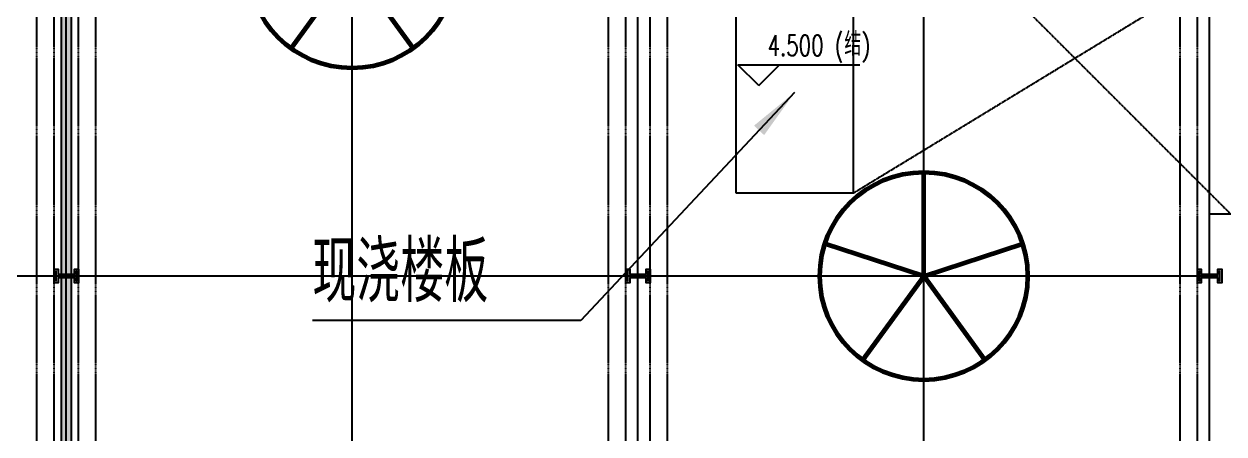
# Model space of a CAD drawing. Extents: x -954573 to 446329, y 489853 to 1226784.
# Drawn here: x -178675 to -144037, y 809261 to 821096 of the extents above; entities that cross this region are included whole.
import ezdxf

# ---------------------------------------------------------------- set-up
doc = ezdxf.new("R2010")
doc.units = 0
doc.header["$LTSCALE"] = 10
doc.header["$MEASUREMENT"] = 0
doc.linetypes.add('10平面$0$DOTE', pattern=[2.42, 2, -0.2, 0.02, -0.2])
doc.linetypes.add('10平面$1$DASH', pattern=[0.35, 0.25, -0.1])
for name, color, linetype in [('10平面$0$A-AXIS-DOTE', 8, '10平面$0$DOTE'), ('10平面$0$A-AXIS-DP', 8, 'Continuous'), ('10平面$0$A-HATCH-2', 8, 'Continuous'), ('10平面$0$A-LIN-V', 8, 'Continuous'), ('10平面$0$A-SFCE', 8, 'Continuous'), ('10平面$0$A-WINDOW', 8, 'Continuous'), ('10平面$0$A-加建区域', 252, 'Continuous'), ('10平面$0$AS-WALL', 8, 'Continuous'), ('10平面$0$PUB_HATCH', 8, 'Continuous'), ('10平面$0$PUB_TEXT', 8, 'Continuous'), ('10平面$0$建-标高', 8, 'Continuous'), ('A-LIN-V', 9, 'Continuous'), ('建-引出', 3, 'Continuous')]:
    doc.layers.add(name, color=color, linetype=linetype)
doc.layers.add('10平面$0$S-col', color=2, linetype='Continuous', lineweight=0)
doc.styles.add('10平面$0$A-STANDARD', font='SIMPLEX', dxfattribs={"bigfont": 'GBCBIG'})
doc.styles.add('A-STANDARD', font='SIMPLEX', dxfattribs={"bigfont": 'GBCBIG'})

# ---------------------------------------------------------------- blocks, each defined once
blk = doc.blocks.new('10平面$0$dote')
at = {"layer": '10平面$0$A-AXIS-DOTE'}
for p, q in [((76882.2, 10800), (46882.2, 40800)), ((43282.2, -69003), (43282.2, 36662.3)), ((51532.2, -69160), (51532.2, 36662.3)), ((59782.2, -68993.9), (59782.2, 36662.3)), ((68032.2, -69160), (68032.2, 36662.3)), ((76282.2, -68993.9), (76282.2, 36606.4)), ((76282.2, 10800), (98661.5, 10800)), ((76282.2, 9000), (-41310, 9000))]:
    blk.add_line(p, q, dxfattribs=at)
blk = doc.blocks.new('10平面$0$_FZH')
at = {"layer": '10平面$0$A-HATCH-2'}
blk.add_lwpolyline([(-0.437, -0.25), (-0.437, 0.25), (-0.297, 0.25), (-0.297, 0.067), (0.298, 0.067), (0.298, 0.25), (0.438, 0.25), (0.438, -0.25), (0.298, -0.25), (0.298, -0.068), (-0.297, -0.068), (-0.297, -0.25)], close=True, dxfattribs=at)
at = {"layer": '10平面$0$S-col'}
blk.add_lwpolyline([(-0.375, -0.188), (-0.375, 0.187), (-0.36, 0.187), (-0.36, 0.005), (0.36, 0.005), (0.36, 0.187), (0.375, 0.187), (0.375, -0.188), (0.36, -0.188), (0.36, -0.005), (-0.36, -0.005), (-0.36, -0.188)], close=True, dxfattribs=at)
blk = doc.blocks.new('10平面$0$w4234324')
at = {"xscale": 800.0000000000005, "yscale": 800.0000000000005, "zscale": 800.0000000000005}
for p in [(-177454, 813820), (-160954, 813820), (-144454, 813820)]:
    blk.add_blockref('10平面$0$_FZH', p, dxfattribs=at)
blk = doc.blocks.new('10平面$0$3243243')
at = {"layer": '10平面$0$A-HATCH-2', "linetype": '10平面$1$DASH'}
for p, q in [((-178304.2, 741520), (-178304.2, 832220)), ((-177804.2, 741520), (-177804.2, 832220)), ((-177104.2, 741520), (-177104.2, 832220)), ((-176604.2, 741520), (-176604.2, 832220)), ((-161804.2, 741520), (-161804.2, 832220)), ((-161304.2, 741520), (-161304.2, 832220)), ((-160604.2, 741520), (-160604.2, 832220)), ((-160104.2, 741520), (-160104.2, 832220)), ((-145304.2, 741520), (-145304.2, 822870)), ((-144804.2, 741520), (-144804.2, 822870))]:
    blk.add_line(p, q, dxfattribs=at)
blk = doc.blocks.new('10平面$0$w4324324')
at = {"layer": '10平面$0$A-HATCH-2', "lineweight": 60}
for q in [(-1694760, 686605), (-1697614, 684532), (-1691907, 684532), (-1696524, 681178), (-1692997, 681178)]:
    blk.add_line((-1694760, 683605), q, dxfattribs=at)
blk.add_circle((-1694760, 683605), 3000, dxfattribs=at)
blk = doc.blocks.new('10平面$0$w423432')
at = {"layer": '10平面$0$A-LIN-V'}
for p in [(0, 0), (16500, -9000)]:
    blk.add_blockref('10平面$0$w4324324', p, dxfattribs=at)
blk = doc.blocks.new('10平面$0$423432433333')
at = {"layer": '10平面$0$PUB_HATCH'}
h = blk.add_hatch(dxfattribs=at)
h.set_pattern_fill('石膏板', color=256, scale=30, style=0)
h.set_pattern_definition([(45, (25.49, 21.51), (-75.000002, 75.000002), [24, -82.06602]), (135, (192.46, 21.51), (-75.000002, -75.000002), [24, -82.06602])])
h.paths.add_polyline_path([(-174610, 784908), (-174610, 829870), (-174910, 829870), (-174910, 784908)])
at = {"layer": '10平面$0$AS-WALL'}
for p, q in [((-174910, 829870), (-174910, 784908)), ((-174610, 784908), (-174610, 829870))]:
    blk.add_line(p, q, dxfattribs=at)
blk = doc.blocks.new('10平面')
at = {"layer": '10平面$0$A-AXIS-DOTE'}
blk.add_line((-154730, 816220), (-144054.2, 822720), dxfattribs=at)
at = {"layer": '10平面$0$A-SFCE'}
blk.add_lwpolyline([(-158130, 816220), (-154730, 816220), (-154730, 825720), (-158130, 825720)], close=True, dxfattribs=at)
at = {"layer": '10平面$0$建-标高'}
for p, q in [((-157466.4, 819320), (-158066.4, 819920)), ((-158066.4, 819920), (-154546.4, 819920)), ((-157466.4, 819320), (-156866.4, 819920))]:
    blk.add_line(p, q, dxfattribs=at)
at = {"layer": '10平面$0$A-AXIS-DP'}
blk.add_blockref('10平面$0$3243243', (0, 0), dxfattribs=at)
at = {"layer": '10平面$0$A-LIN-V'}
blk.add_blockref('10平面$0$w423432', (1525556.2, 139215), dxfattribs=at)
at = {"layer": '10平面$0$A-WINDOW'}
blk.add_blockref('10平面$0$w4234324', (0, 0), dxfattribs=at)
at = {"layer": '10平面$0$A-加建区域'}
blk.add_blockref('10平面$0$423432433333', (-2694.2, -50), dxfattribs=at)
at = {"layer": '10平面$0$AS-WALL'}
blk.add_blockref('10平面$0$dote', (-220736.4, 804820), dxfattribs=at)
at = {"layer": '10平面$0$PUB_TEXT', "style": '10平面$0$A-STANDARD'}
blk.add_text('结', height=675.2, dxfattribs=at).set_placement((-154993.6, 820180))
at = {"layer": '10平面$0$PUB_TEXT', "style": '10平面$0$A-STANDARD', "width": 0.705882}
for s, p in [('4.500', (-157213.6, 820180)), ('(', (-155273.6, 820180)), (')', (-154502.1, 820180))]:
    blk.add_text(s, height=595, dxfattribs=at).set_placement(p)

msp = doc.modelspace()

# ---------------------------------------------------------------- block references
at = {"layer": 'A-LIN-V'}
msp.add_blockref('10平面', (0, 0), dxfattribs=at)

# ---------------------------------------------------------------- next in the draw order: hatches: boundary and pattern name
at = {"layer": '建-引出'}
msp.add_hatch(color=256, dxfattribs=at).paths.add_polyline_path([(-156430, 819120), (-157601.9, 818162.6), (-157310.1, 817889)], flags=17)

# ---------------------------------------------------------------- next in the draw order: linework, layer by layer
for p, q in [((-156430, 819120), (-162600, 812540)), ((-162600, 812540), (-170350, 812540))]:
    msp.add_line(p, q, dxfattribs=at)

# ---------------------------------------------------------------- next in the draw order: texts
at = {"layer": '建-引出', "color": 7, "style": 'A-STANDARD'}
msp.add_text('现浇楼板', height=1762.96, dxfattribs=at).set_placement((-170350, 813065))

doc.saveas('drawing.dxf')
